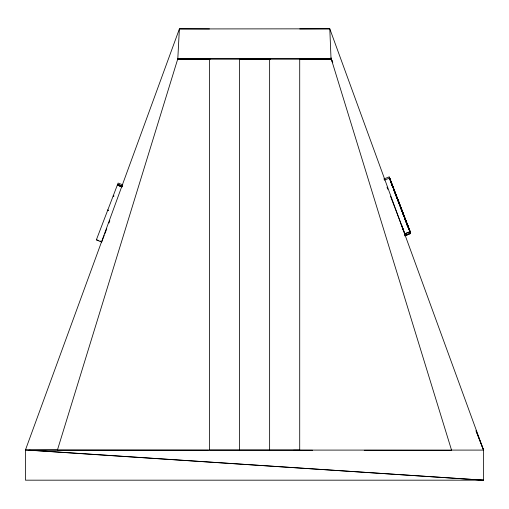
<?xml version="1.0" encoding="UTF-8"?>
<svg xmlns="http://www.w3.org/2000/svg" width="509" height="509" viewBox="0 0 509 509"><rect width="100%" height="100%" fill="white"/><g stroke="black" fill="none" stroke-linecap="round" stroke-linejoin="round"><path stroke-width="0.76" d="M209.466 28.943L179.384 28.822L177.787 59.184L210.249 59.146M299.712 28.943L329.794 28.822L331.035 58.91L177.8 58.904L331.035 58.91L331.003 58.121M177.806 58.79L57.479 449.854L25.45 449.975L25.45 480.178L483.55 480.178L483.55 450.096L329.794 28.822L179.384 28.943L25.45 449.975L483.55 480.178L28.975 450.096L483.55 450.096L476.055 430.824L483.55 450.096M104.205 235.419L101.685 241.998L96.328 239.949L118.107 183.075L122.796 184.875M104.765 233.955L106.725 228.834M108.964 222.987L109.804 220.791M383.773 178.99L389.13 176.935L410.146 231.716L404.725 233.86L404.254 232.549M384.327 180.11L389.684 178.055L410.203 231.64L404.789 233.765L404.248 232.339M399.183 204.001L399.52 203.874L397.052 197.467M399.241 204.16L399.578 204.033L400.85 207.398M404.979 218.59L410.528 233.135L405.164 235.19L404.61 233.733M404.897 235.565L410.26 233.51M406.481 235.177L408.263 234.49M404.693 235.864L410.05 233.809M331.117 58.083L331.289 59.025L299.712 59.057L331.289 59.025L332.727 62.728M239.504 59.12L270.419 59.089M178.602 58.79L209.619 58.84M239.834 58.885L270.056 58.929M299.477 58.98L331.289 59.025M57.574 450.109L208.518 450.211M293.521 450.268L312.59 450.28M364.228 450.312L451.617 450.37L330.996 58.09L331.035 58.91M117.617 184.36L122.3 186.154M117.592 184.423L122.281 186.218M117.541 184.544L122.23 186.339M117.522 184.602L122.281 186.428M117.471 184.735L122.173 186.491M117.445 184.799L122.135 186.599M117.388 184.952L121.409 186.491M117.356 185.028L122.045 186.822M117.331 185.098L122.02 186.892M113.297 195.634L113.965 195.889M113.151 196.01L113.825 196.264M107.787 210.013L108.385 210.242M107.73 210.166L108.398 210.421M96.443 239.65L98.224 240.337M100.012 241.018L101.794 241.705M410.178 231.671L409.904 230.991M404.54 233.039L404.82 233.726M408.682 227.746L408.04 226.111M398.897 202.207L398.242 200.527M409.529 230.736L409.79 231.398M403.153 229.381L402.683 228.159M407.913 226.511L408.167 227.167M331.283 58.828L332.727 62.537M398.719 202.951L398.891 203.396M407.009 223.432L409.325 229.508M405.374 219.958L406.659 223.305M406.92 223.979L408.193 227.288M398.28 201.812L398.515 202.423M401.646 225.481L402.218 226.969M403.274 229.75L403.968 231.563M389.519 178.284L410.521 233.141M390.257 180.549L393.005 187.776M393.572 189.253L401.62 210.179M401.747 210.554L407.779 226.359M408.587 228.414L409.681 231.277M391.542 184.118L392.891 187.643M393.597 189.526L394.399 191.619M395.2 193.713L396.002 195.806M396.129 196.105L397.001 198.542M397.752 200.336L398.56 202.448M400.246 206.883L402.072 211.617M402.231 212.068L403.65 215.771L402.784 213.57M404.782 218.736L406.201 222.446L405.336 220.244M406.933 224.31L408.759 229.114M395.111 193.674L395.9 195.736M406.812 224.316L407.633 226.46M387.025 187.159L387.833 189.272M390.537 196.321L394.583 206.896M394.857 207.602L404.846 233.688M401.194 224.31L402.097 226.747M402.587 228.026L403.701 230.914M393.362 187.796L389.659 178.086M400.927 207.538L402.918 212.762M389.13 176.941L410.095 231.792M389.563 178.226L404.7 217.865M392.197 185.531L392.986 187.605M393.769 189.66L394.545 191.689M394.653 191.925L396.123 195.774M400.195 206.819L401.086 209.116M406.818 224.176L407.645 226.346M401.569 225.519L402.059 226.798M402.549 228.077L403.033 229.355M391.097 182.642L391.93 184.837M391.459 182.807L391.033 181.656M390.059 179.9L390.817 181.91M400.36 206.037L400.513 206.444M391.154 182.725L391.351 183.253M389.62 178.735L389.805 179.219M299.712 58.904L299.712 450.096L209.466 450.096L209.466 58.904M269.63 58.904L269.63 450.096M239.548 58.904L239.548 450.096M405.1 219.793L404.318 217.718L405.158 219.837M403.631 230.997L403.083 229.565L403.65 230.997"/></g></svg>
